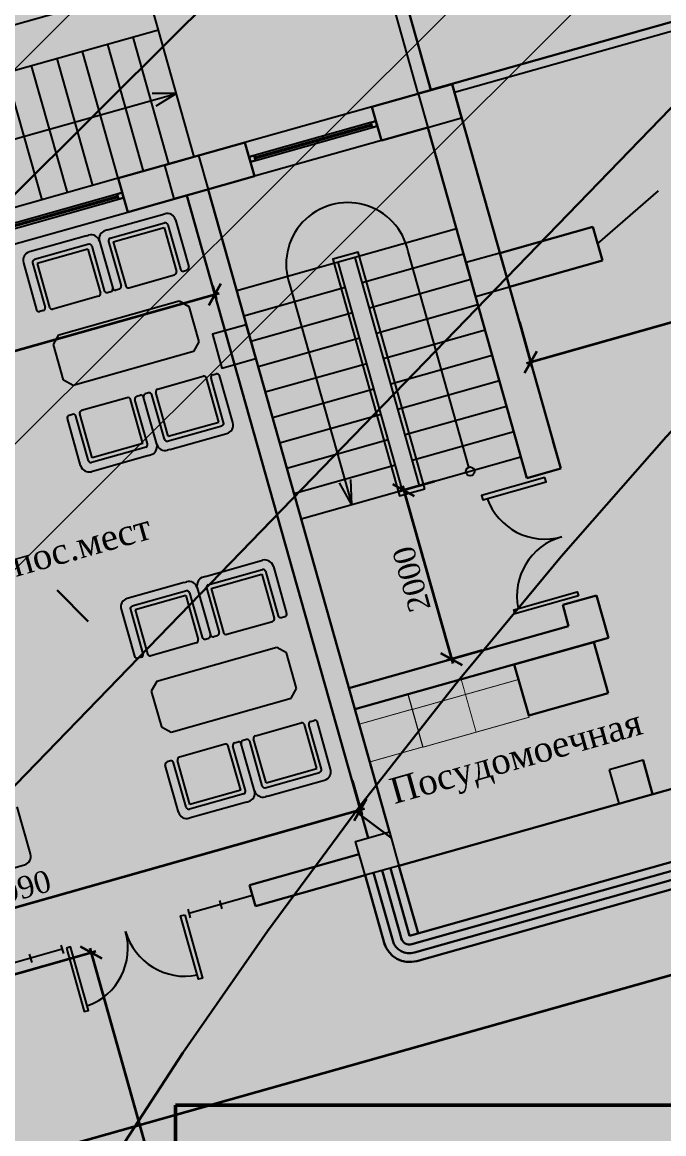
# Model space of a CAD drawing. Header units: millimetres. Extents: x 474337 to 1180020, y 4124662 to 4776603.
# Drawn here: x 758496 to 765799, y 4430349 to 4443003 of the extents above; entities that cross this region are included whole.
import ezdxf

# ---------------------------------------------------------------- set-up
doc = ezdxf.new("R2010")
doc.units = ezdxf.units.MM
doc.header["$PDMODE"] = 32
doc.header["$PDSIZE"] = 0.33
for name, color, linetype in [('(031) Горизонтали', 42, 'Continuous'), ('(040) Ограда', 7, 'Continuous'), ('100_FURNITURE', 25, 'Continuous'), ('A_Windows', 160, 'Continuous'), ('ШРИФТ', 7, 'Continuous')]:
    doc.layers.add(name, color=color, linetype=linetype)
doc.layers.add('(032) Горизонтали утолщенные', color=32, linetype='Continuous', lineweight=30)
doc.layers.add('(042) Бергштрих11', color=32, linetype='Continuous', lineweight=30)
doc.styles.add('GENERATED_STYLE_1', font='times.ttf')
doc.styles.add('J~stule', font='dutch.ttf')
doc.linetypes.add('FENCELINE1', pattern='A,0.25,-0.1,[133,ltypeshp.shx,S=0.1,R=0,X=-0.1,Y=0],-0.1,1', length=1.45)
doc.linetypes.add('ОГРАДА_V_ПРОВ', pattern='A,2.5,["v",Standard,S=1,R=0,X=0,Y=0],5,["v",Standard,S=1,R=180,X=0,Y=0],2.5', length=10)
doc.dimstyles.new('J~style', dxfattribs={"dimscale": 100, "dimtxt": 2.5, "dimasz": 2, "dimexe": 0.55, "dimexo": 0.725, "dimtad": 1, "dimdec": 0, "dimdsep": 46, "dimtxsty": 'J~stule', "dimblk": 'OBLIQUE', "dimcen": 2, "dimdle": 0.5, "dimadec": 0, "dimazin": 0, "dimtfac": 1, "dimtdec": 0, "dimtmove": 0, "dimatfit": 3, "dimfxl": 1, "dimarcsym": 0})

# ---------------------------------------------------------------- blocks, each defined once
blk = doc.blocks.new('_Oblique')
at = {"color": 0, "linetype": 'ByBlock', "lineweight": -2}
blk.add_line((-0.5, -0.5), (0.5, 0.5), dxfattribs=at)
blk = doc.blocks.new('*D141')
at = {"color": 0, "lineweight": -2, "transparency": 16777216}
for p, q in [((3349390, -515683), (3349390, -517783)), ((3349752, -515733), (3349335, -515733)), ((3349752, -517733), (3349335, -517733))]:
    blk.add_line(p, q, dxfattribs=at)
at = {"layer": 'Defpoints', "color": 0, "lineweight": 30, "transparency": 16777216}
for p in [(3349825, -515733), (3349390, -517733), (3349825, -517733)]:
    blk.add_point(p, dxfattribs=at)
at = {"color": 0, "lineweight": -2, "transparency": 16777216, "xscale": 200, "yscale": 200, "zscale": 200}
for p, rotation in [((3349390, -515733), 90), ((3349390, -517733), 270)]:
    blk.add_blockref('_Oblique', p, dxfattribs=dict(at, rotation=rotation))
at = {"color": 0, "transparency": 16777216, "insert": (3349200, -516733), "char_height": 250, "attachment_point": 5, "rotation": 90, "style": 'J~stule'}
blk.add_mtext('2000', dxfattribs=at)
blk = doc.blocks.new('000066666')
at = {"color": 150, "lineweight": 25, "ltscale": 100, "const_width": 10}
for points in [[(2905140, 337827), (2905140, 338450), (2905767, 338450), (2905767, 337827), (2905140, 337827), (2905246, 337827)], [(2905145, 338004), (2905768, 338004)]]:
    blk.add_lwpolyline(points, dxfattribs=at)
blk = doc.blocks.new('*D146')
at = {"color": 0, "lineweight": -2, "transparency": 16777216}
for p, q in [((3351176, -514250), (3351176, -514779)), ((3360926, -514250), (3360926, -514779)), ((3360976, -514724), (3351126, -514724))]:
    blk.add_line(p, q, dxfattribs=at)
at = {"layer": 'Defpoints', "color": 0, "lineweight": 30, "transparency": 16777216}
for p in [(3351176, -514177), (3360926, -514177), (3351176, -514724)]:
    blk.add_point(p, dxfattribs=at)
at = {"color": 0, "lineweight": -2, "transparency": 16777216, "xscale": 200, "yscale": 200, "zscale": 200, "rotation": 180}
blk.add_blockref('_Oblique', (3351176, -514724), dxfattribs=at)
at = {"color": 0, "lineweight": -2, "transparency": 16777216, "xscale": 200, "yscale": 200, "zscale": 200}
blk.add_blockref('_Oblique', (3360926, -514724), dxfattribs=at)
at = {"color": 0, "transparency": 16777216, "insert": (3356051, -514531), "char_height": 250, "attachment_point": 5, "style": 'J~stule'}
blk.add_mtext('9750', dxfattribs=at)
blk = doc.blocks.new('*D148')
at = {"color": 0, "lineweight": -2, "transparency": 16777216}
for p, q in [((3347926, -512903), (3347926, -513058)), ((3342126, -513003), (3347976, -513003)), ((3342176, -512906), (3342176, -513058))]:
    blk.add_line(p, q, dxfattribs=at)
at = {"layer": 'Defpoints', "color": 0, "lineweight": 30, "transparency": 16777216}
for p in [(3342176, -512833), (3347926, -512831, 8), (3347926, -513003)]:
    blk.add_point(p, dxfattribs=at)
at = {"color": 0, "lineweight": -2, "transparency": 16777216, "xscale": 200, "yscale": 200, "zscale": 200, "rotation": 180}
blk.add_blockref('_Oblique', (3342176, -513003), dxfattribs=at)
at = {"color": 0, "lineweight": -2, "transparency": 16777216, "xscale": 200, "yscale": 200, "zscale": 200}
blk.add_blockref('_Oblique', (3347926, -513003), dxfattribs=at)
at = {"color": 0, "transparency": 16777216, "insert": (3345051, -512811), "char_height": 250, "attachment_point": 5, "style": 'J~stule'}
blk.add_mtext('5750', dxfattribs=at)
blk = doc.blocks.new('*D151')
at = {"color": 0, "lineweight": -2, "transparency": 16777216}
for p, q in [((3339936, -518760), (3339936, -519157)), ((3347926, -518756), (3347926, -519157)), ((3339886, -519102), (3347976, -519102))]:
    blk.add_line(p, q, dxfattribs=at)
at = {"layer": 'Defpoints', "color": 0, "lineweight": 30, "transparency": 16777216}
for p in [(3339936, -518687), (3347926, -518683), (3347926, -519102)]:
    blk.add_point(p, dxfattribs=at)
at = {"color": 0, "lineweight": -2, "transparency": 16777216, "xscale": 200, "yscale": 200, "zscale": 200, "rotation": 180}
blk.add_blockref('_Oblique', (3339936, -519102), dxfattribs=at)
at = {"color": 0, "lineweight": -2, "transparency": 16777216, "xscale": 200, "yscale": 200, "zscale": 200}
blk.add_blockref('_Oblique', (3347926, -519102), dxfattribs=at)
at = {"color": 0, "transparency": 16777216, "insert": (3343931, -518912), "char_height": 250, "attachment_point": 5, "style": 'J~stule'}
blk.add_mtext('7990', dxfattribs=at)
blk = doc.blocks.new('*D152')
at = {"color": 0, "lineweight": -2, "transparency": 16777216}
for p, q in [((3342900, -519833), (3344592, -519833)), ((3344537, -534483), (3344537, -519783)), ((3342798, -534433), (3344592, -534433))]:
    blk.add_line(p, q, dxfattribs=at)
at = {"layer": 'Defpoints', "color": 0, "lineweight": 30, "transparency": 16777216}
for p in [(3342827, -519833), (3344537, -519833), (3342726, -534433)]:
    blk.add_point(p, dxfattribs=at)
at = {"color": 0, "lineweight": -2, "transparency": 16777216, "xscale": 200, "yscale": 200, "zscale": 200}
for p, rotation in [((3344537, -519833), 90), ((3344537, -534433), 270)]:
    blk.add_blockref('_Oblique', p, dxfattribs=dict(at, rotation=rotation))
at = {"color": 0, "transparency": 16777216, "insert": (3344346, -527133), "char_height": 250, "attachment_point": 5, "rotation": 90, "style": 'J~stule'}
blk.add_mtext('14600', dxfattribs=at)
blk = doc.blocks.new('*D153')
at = {"color": 0, "lineweight": -2, "transparency": 16777216}
for p, q in [((3342176, -521206), (3342176, -521929)), ((3360776, -521206), (3360776, -521929)), ((3360826, -521874), (3342126, -521874))]:
    blk.add_line(p, q, dxfattribs=at)
at = {"layer": 'Defpoints', "color": 0, "lineweight": 30, "transparency": 16777216}
for p in [(3342176, -521133), (3360776, -521133), (3342176, -521874)]:
    blk.add_point(p, dxfattribs=at)
at = {"color": 0, "lineweight": -2, "transparency": 16777216, "xscale": 200, "yscale": 200, "zscale": 200, "rotation": 180}
blk.add_blockref('_Oblique', (3342176, -521874), dxfattribs=at)
at = {"color": 0, "lineweight": -2, "transparency": 16777216, "xscale": 200, "yscale": 200, "zscale": 200}
blk.add_blockref('_Oblique', (3360776, -521874), dxfattribs=at)
at = {"color": 0, "transparency": 16777216, "insert": (3351476, -521683), "char_height": 250, "attachment_point": 5, "style": 'J~stule'}
blk.add_mtext('18600', dxfattribs=at)
blk = doc.blocks.new('*U89')
at = {"color": 7, "lineweight": 30}
for points in [[(0, 60), (60, 60), (60, 0), (0, 0)], [(1500, 60), (1440, 60), (1440, 0), (1500, 0)]]:
    blk.add_lwpolyline(points, close=True, dxfattribs=at)
at = {"color": 4, "lineweight": 25}
for points in [[(60, 60), (1440, 60), (1440, 0), (60, 0)], [(60, 35), (1440, 35), (1440, 25), (60, 25)]]:
    blk.add_lwpolyline(points, close=True, dxfattribs=at)
blk = doc.blocks.new('dfgfdgf')
h = blk.add_hatch(color=256)
h.dxf.hatch_style = 1
h.paths.add_polyline_path([(3347775.57, -511833.49), (3347775.57, -511433.49), (3348175.57, -511433.49), (3348175.57, -511833.49)])
h = blk.add_hatch(color=256)
h.dxf.hatch_style = 1
h.paths.add_polyline_path([(3351175.57, -511833.49), (3351175.57, -511433.49), (3350775.57, -511433.49), (3350775.57, -511833.49)])
h = blk.add_hatch(color=256)
h.dxf.hatch_style = 1
h.paths.add_polyline_path([(3347775.57, -513433.49), (3347775.57, -513833.49), (3348175.57, -513833.49), (3348175.57, -513433.49)])
h = blk.add_hatch(color=256)
h.dxf.hatch_style = 1
h.paths.add_polyline_path([(3350775.57, -513433.49), (3350775.57, -513833.49), (3351175.57, -513833.49), (3351175.57, -513433.49)])
h = blk.add_hatch(color=256)
h.dxf.hatch_style = 1
h.paths.add_polyline_path([(3347775.57, -519833.49), (3347775.57, -519433.49), (3348175.57, -519433.49), (3348175.57, -519833.49)])
h = blk.add_hatch(color=256)
h.dxf.hatch_style = 1
h.paths.add_polyline_path([(3351175.57, -519833.49), (3351175.57, -519433.49), (3350775.57, -519433.49), (3350775.57, -519833.49)])
for p, q in [((3350925.6, -511433.49, 105.13), (3350925.6, -508783.49, 105.13)), ((3348125.6, -509933.49, 105.13), (3348125.6, -508933.49, 80.78)), ((3350775.6, -511433.49, 105.13), (3350775.6, -508933.49, 105.13)), ((3348125.6, -509433.49, 92.96), (3345425.6, -509433.49, 92.96)), ((3348125.6, -509933.49, 105.13), (3345425.6, -509933.49, 105.13)), ((3346325.6, -511433.49, 105.13), (3346325.6, -509933.49, 105.13)), ((3346625.6, -511433.49, 105.13), (3346625.6, -509933.49, 105.13)), ((3346925.6, -511433.49, 105.13), (3346925.6, -509933.49, 105.13)), ((3347225.6, -511433.49, 105.13), (3347225.6, -509933.49, 105.13)), ((3347525.6, -511433.49, 105.13), (3347525.6, -509933.49, 105.13)), ((3347825.6, -511433.49, 105.13), (3347825.6, -509933.49, 105.13)), ((3348125.6, -511433.49, 105.13), (3348125.6, -509933.49, 105.13)), ((3348125.6, -510683.49, 105.13), (3347861.02, -510608.37, 105.13)), ((3345475.6, -510683.49, 105.13), (3348125.6, -510683.49, 105.13)), ((3348125.6, -510683.49, 105.13), (3347861.02, -510758.61, 105.13)), ((3347225.57, -511433.49), (3345725.57, -511433.49)), ((3350225.57, -511433.49), (3348725.57, -511433.49)), ((3365775.57, -511433.49), (3351175.57, -511433.49)), ((3345725.57, -511833.49), (3347225.57, -511833.49)), ((3350225.57, -511833.49), (3348725.57, -511833.49)), ((3346700.57, -511965.48), (3346025.57, -511965.48)), ((3346700.57, -511965.48), (3346725.57, -511965.48)), ((3346950.57, -511965.48), (3346925.57, -511965.48)), ((3346950.57, -511965.48), (3347625.57, -511965.48)), ((3345925.57, -512065.48), (3345925.57, -512621.65)), ((3346025.57, -512095.48), (3346025.57, -512621.65)), ((3346700.57, -512065.48), (3346055.57, -512065.48)), ((3346675.57, -512115.48), (3346075.57, -512115.48)), ((3346075.57, -512115.48), (3346075.57, -512635.48)), ((3346675.57, -512115.48), (3346675.57, -512635.48)), ((3346700.57, -512065.48), (3346695.57, -512065.48)), ((3346725.57, -512095.48), (3346725.57, -512621.65)), ((3346825.57, -512065.48), (3346825.57, -512621.65)), ((3346825.57, -512065.48), (3346825.57, -512621.65)), ((3346925.57, -512095.48), (3346925.57, -512621.65)), ((3346950.57, -512065.48), (3347595.57, -512065.48)), ((3346950.57, -512065.48), (3346955.57, -512065.48)), ((3346975.57, -512115.48), (3347575.57, -512115.48)), ((3346975.57, -512115.48), (3346975.57, -512635.48)), ((3347575.57, -512115.48), (3347575.57, -512635.48)), ((3347625.57, -512095.48), (3347625.57, -512621.65)), ((3347725.57, -512065.48), (3347725.57, -512621.65)), ((3345995.57, -512651.65), (3345955.57, -512651.65)), ((3346645.57, -512665.48), (3346105.57, -512665.48)), ((3346755.57, -512651.65), (3346795.57, -512651.65)), ((3346895.57, -512651.65), (3346855.57, -512651.65)), ((3347005.57, -512665.48), (3347545.57, -512665.48)), ((3347655.57, -512651.65), (3347695.57, -512651.65)), ((3350775.57, -513033.49), (3348175.57, -513033.49)), ((3348775.57, -513133.49), (3348775.57, -515733.49)), ((3349375.57, -515733.49), (3349375.57, -513033.49)), ((3349575.57, -515733.49), (3349575.57, -513033.49)), ((3350175.57, -515683.49), (3350175.57, -513133.49)), ((3349375.57, -513333.49), (3348175.57, -513333.49)), ((3350775.57, -513333.49), (3349575.57, -513333.49)), ((3349375.57, -513633.49), (3348175.57, -513633.49)), ((3350775.57, -513633.49), (3349575.57, -513633.49)), ((3345925.57, -514465.48), (3345925.57, -513909.31)), ((3345995.57, -513879.31), (3345955.57, -513879.31)), ((3346025.57, -514435.48), (3346025.57, -513909.31)), ((3346075.57, -514415.48), (3346075.57, -513895.48)), ((3346645.57, -513865.48), (3346105.57, -513865.48)), ((3346675.57, -514415.48), (3346675.57, -513895.48)), ((3346725.57, -514435.48), (3346725.57, -513909.31)), ((3346755.57, -513879.31), (3346795.57, -513879.31)), ((3346825.57, -514465.48), (3346825.57, -513909.31)), ((3346825.57, -514465.48), (3346825.57, -513909.31)), ((3346895.57, -513879.31), (3346855.57, -513879.31)), ((3346925.57, -514435.48), (3346925.57, -513909.31)), ((3346975.57, -514415.48), (3346975.57, -513895.48)), ((3347005.57, -513865.48), (3347545.57, -513865.48)), ((3347575.57, -514415.48), (3347575.57, -513895.48)), ((3347625.57, -514435.48), (3347625.57, -513909.31)), ((3347655.57, -513879.31), (3347695.57, -513879.31)), ((3347725.57, -514465.48), (3347725.57, -513909.31)), ((3349375.57, -513933.49), (3348175.57, -513933.49)), ((3350775.57, -513933.49), (3349575.57, -513933.49)), ((3349375.57, -514233.49), (3348175.57, -514233.49)), ((3350775.57, -514233.49), (3349575.57, -514233.49)), ((3346675.57, -514415.48), (3346075.57, -514415.48)), ((3346975.57, -514415.48), (3347575.57, -514415.48)), ((3346700.57, -514465.48), (3346055.57, -514465.48)), ((3346700.57, -514465.48), (3346695.57, -514465.48)), ((3346950.57, -514465.48), (3347595.57, -514465.48)), ((3346950.57, -514465.48), (3346955.57, -514465.48)), ((3349375.57, -514533.49), (3348175.57, -514533.49)), ((3350775.57, -514533.49), (3349575.57, -514533.49)), ((3346700.57, -514565.48), (3346025.57, -514565.48)), ((3346700.57, -514565.48), (3346025.57, -514565.48)), ((3346700.57, -514565.48), (3346725.57, -514565.48)), ((3346700.57, -514565.48), (3346725.57, -514565.48)), ((3346950.57, -514565.48), (3346925.57, -514565.48)), ((3346950.57, -514565.48), (3346925.57, -514565.48)), ((3346950.57, -514565.48), (3347625.57, -514565.48)), ((3346950.57, -514565.48), (3347625.57, -514565.48)), ((3349375.57, -514833.49), (3348175.57, -514833.49)), ((3350775.57, -514833.49), (3349575.57, -514833.49)), ((3349375.57, -515133.49), (3348175.57, -515133.49)), ((3350775.57, -515133.49), (3349575.57, -515133.49)), ((3349375.57, -515433.49), (3348175.57, -515433.49)), ((3350775.57, -515433.49), (3349575.57, -515433.49)), ((3348775.57, -515733.49), (3348709.59, -515454.32)), ((3348775.57, -515733.49), (3348841.55, -515454.32)), ((3350775.57, -515733.49), (3348175.57, -515733.49)), ((3346700.57, -516065.48), (3346025.57, -516065.48)), ((3346700.57, -516065.48), (3346025.57, -516065.48)), ((3346700.57, -516065.48), (3346725.57, -516065.48)), ((3346700.57, -516065.48), (3346725.57, -516065.48)), ((3346950.57, -516065.48), (3346925.57, -516065.48)), ((3346950.57, -516065.48), (3346925.57, -516065.48)), ((3346950.57, -516065.48), (3347625.57, -516065.48)), ((3346950.57, -516065.48), (3347625.57, -516065.48)), ((3345925.57, -516165.48), (3345925.57, -516721.65)), ((3346700.57, -516165.48), (3346055.57, -516165.48)), ((3346700.57, -516165.48), (3346695.57, -516165.48)), ((3346825.57, -516165.48), (3346825.57, -516721.65)), ((3346825.57, -516165.48), (3346825.57, -516721.65)), ((3346950.57, -516165.48), (3347595.57, -516165.48)), ((3346950.57, -516165.48), (3346955.57, -516165.48)), ((3347725.57, -516165.48), (3347725.57, -516721.65)), ((3346025.57, -516195.48), (3346025.57, -516721.65)), ((3346675.57, -516215.48), (3346075.57, -516215.48)), ((3346075.57, -516215.48), (3346075.57, -516735.48)), ((3346675.57, -516215.48), (3346675.57, -516735.48)), ((3346725.57, -516195.48), (3346725.57, -516721.65)), ((3346925.57, -516195.48), (3346925.57, -516721.65)), ((3346975.57, -516215.48), (3347575.57, -516215.48)), ((3346975.57, -516215.48), (3346975.57, -516735.48)), ((3347575.57, -516215.48), (3347575.57, -516735.48)), ((3347625.57, -516195.48), (3347625.57, -516721.65)), ((3345995.57, -516751.65), (3345955.57, -516751.65)), ((3346645.57, -516765.48), (3346105.57, -516765.48)), ((3346755.57, -516751.65), (3346795.57, -516751.65)), ((3346895.57, -516751.65), (3346855.57, -516751.65)), ((3347005.57, -516765.48), (3347545.57, -516765.48)), ((3347655.57, -516751.65), (3347695.57, -516751.65)), ((3346645.57, -517965.48), (3346105.57, -517965.48)), ((3347005.57, -517965.48), (3347545.57, -517965.48)), ((3344175.57, -518565.48), (3344175.57, -518009.31)), ((3345925.57, -518565.48), (3345925.57, -518009.31)), ((3345995.57, -517979.31), (3345955.57, -517979.31)), ((3346025.57, -518535.48), (3346025.57, -518009.31)), ((3346075.57, -518515.48), (3346075.57, -517995.48)), ((3346675.57, -518515.48), (3346675.57, -517995.48)), ((3346725.57, -518535.48), (3346725.57, -518009.31)), ((3346755.57, -517979.31), (3346795.57, -517979.31)), ((3346825.57, -518565.48), (3346825.57, -518009.31)), ((3346825.57, -518565.48), (3346825.57, -518009.31)), ((3346895.57, -517979.31), (3346855.57, -517979.31)), ((3346925.57, -518535.48), (3346925.57, -518009.31)), ((3346975.57, -518515.48), (3346975.57, -517995.48)), ((3347575.57, -518515.48), (3347575.57, -517995.48)), ((3347625.57, -518535.48), (3347625.57, -518009.31)), ((3347655.57, -517979.31), (3347695.57, -517979.31)), ((3347725.57, -518565.48), (3347725.57, -518009.31)), ((3346700.57, -518565.48), (3346055.57, -518565.48)), ((3346675.57, -518515.48), (3346075.57, -518515.48)), ((3346700.57, -518565.48), (3346695.57, -518565.48)), ((3346950.57, -518565.48), (3347595.57, -518565.48)), ((3346950.57, -518565.48), (3346955.57, -518565.48)), ((3346975.57, -518515.48), (3347575.57, -518515.48)), ((3343400.57, -518665.48), (3344075.57, -518665.48)), ((3346700.57, -518665.48), (3346025.57, -518665.48)), ((3346700.57, -518665.48), (3346725.57, -518665.48)), ((3346950.57, -518665.48), (3346925.57, -518665.48)), ((3346950.57, -518665.48), (3347625.57, -518665.48)), ((3344227.35, -519708.49), (3343477.35, -519708.49)), ((3343852.35, -519658.49), (3343852.35, -519758.49)), ((3344227.35, -519658.49), (3344227.35, -519758.49)), ((3345727.35, -519658.49), (3345727.35, -519758.49)), ((3346477.35, -519708.49), (3345727.35, -519708.49)), ((3346102.35, -519658.49), (3346102.35, -519758.49))]:
    blk.add_line(p, q)
at = {"lineweight": 30}
for p, q in [((3347225.57, -511433.49), (3347225.57, -511833.49)), ((3348725.57, -511433.49), (3348725.57, -511833.49)), ((3350225.57, -511433.49), (3350225.57, -511833.49)), ((3347925.57, -511833.49), (3347925.57, -519433.49)), ((3348175.57, -511833.49), (3348175.57, -519433.49)), ((3352275.57, -513433.49), (3351175.57, -513433.49)), ((3352275.57, -513833.49), (3352275.57, -513433.49)), ((3351175.57, -513833.49), (3352275.57, -513833.49)), ((3351175.57, -515983.49), (3350775.57, -515983.49)), ((3351175.57, -517483.49), (3350775.57, -517483.49)), ((3350775.57, -517483.49), (3350775.57, -517733.49)), ((3350775.57, -517733.49), (3348175.57, -517733.49)), ((3351175.57, -517983.49, -134.86), (3348175.57, -517983.49, 30.28)), ((3348175.57, -519433.49), (3348175.57, -517983.49)), ((3346477.35, -519583.49), (3347777.35, -519583.49)), ((3346477.35, -519583.49), (3346477.35, -519833.49)), ((3346477.35, -519833.49), (3347777.35, -519833.49)), ((3348075.57, -519833.49), (3348075.57, -520633.49)), ((3348175.57, -519833.49), (3360775.57, -519833.49)), ((3348075.57, -520633.49), (3360775.57, -520633.49)), ((3348075.57, -520733.49), (3360775.57, -520733.49)), ((3348075.57, -520833.49), (3360775.57, -520833.49)), ((3348075.57, -520933.49), (3360775.57, -520933.49))]:
    blk.add_line(p, q, dxfattribs=at)
at = {"linetype": 'FENCELINE1', "ltscale": 200}
blk.add_line((3365775.57, -511533.49), (3351175.57, -511533.49), dxfattribs=at)
at = {"color": 0, "lineweight": 30, "ltscale": 100}
for p, q in [((3351175.57, -515655.78), (3351175.57, -515983.49)), ((3347775.57, -520659.55), (3347775.57, -519833.49)), ((3347875.57, -520633.49), (3347875.57, -519833.49)), ((3347975.57, -520659.55), (3347975.57, -519833.49)), ((3348175.57, -520633.49), (3348175.57, -519833.49))]:
    blk.add_line(p, q, dxfattribs=at)
at = {"lineweight": 30}
for points in [[(3347225.57, -511433.49), (3348725.57, -511433.49)], [(3350225.57, -511433.49), (3351175.57, -511433.49), (3351175.57, -515983.49)], [(3347225.57, -511833.49), (3348725.57, -511833.49)], [(3350225.57, -511833.49), (3350775.57, -511833.49), (3350775.57, -515983.49)], [(3351175.57, -517483.49), (3351175.57, -517983.49)], [(3351175.57, -519433.49), (3351175.57, -519833.49)]]:
    blk.add_lwpolyline(points, dxfattribs=at)
for points in [[(3348175.57, -511433.49), (3348175.57, -511833.49), (3347775.57, -511833.49), (3347775.57, -511433.49)], [(3350775.57, -511433.49), (3350775.57, -511833.49), (3351175.57, -511833.49), (3351175.57, -511433.49)], [(3348175.57, -513833.49), (3348175.57, -513433.49), (3347775.57, -513433.49), (3347775.57, -513833.49)], [(3351175.57, -513833.49), (3351175.57, -513433.49), (3350775.57, -513433.49), (3350775.57, -513833.49)], [(3350975.57, -516033.49), (3350225.57, -516033.49), (3350225.57, -516083.49), (3350975.57, -516083.49)], [(3350975.57, -517433.49), (3350225.57, -517433.49), (3350225.57, -517383.49), (3350975.57, -517383.49)], [(3348175.57, -519433.49), (3348175.57, -519833.49), (3347775.57, -519833.49), (3347775.57, -519433.49)], [(3350775.57, -519433.49), (3350775.57, -519833.49), (3351175.57, -519833.49), (3351175.57, -519433.49)], [(3344277.35, -519708.49), (3344277.35, -520458.49), (3344327.35, -520458.49), (3344327.35, -519708.49)], [(3345677.35, -519708.49), (3345677.35, -520458.49), (3345627.35, -520458.49), (3345627.35, -519708.49)]]:
    blk.add_lwpolyline(points, close=True)
at = {"linetype": 'FENCELINE1', "ltscale": 200}
blk.add_lwpolyline([(3349625.57, -515783.49), (3349625.57, -512983.49), (3349325.57, -512983.49), (3349325.57, -515783.49)], close=True, dxfattribs=at)
at = {"elevation": -146.69}
blk.add_lwpolyline([(3352275.57, -513633.49), (3353108.54, -513240.56)], dxfattribs=at)
at = {"color": 0, "lineweight": 30, "ltscale": 100, "elevation": 30.28}
blk.add_lwpolyline([(3351002.35, -518590.76), (3350060.98, -518590.76), (3350060.98, -517986.57), (3351002.35, -517986.57)], close=True, dxfattribs=at)
blk.add_circle((3350175.57, -515733.49), 50)
for centre, radius, start, end in [((3346025.57, -512065.48), 100, 90, 180), ((3346725.57, -512065.48), 100, 0, 90), ((3346925.57, -512065.48), 100, 90, 180), ((3347625.57, -512065.48), 100, 0, 90), ((3346055.57, -512095.48), 30, 90, 180), ((3346695.57, -512095.48), 30, 0, 90), ((3346955.57, -512095.48), 30, 90, 180), ((3347595.57, -512095.48), 30, 0, 90), ((3349475.57, -513085.16), 701.67, 356.050132, 183.949868), ((3345955.57, -512621.65), 30, 180, 270), ((3345995.57, -512621.65), 30, 270, 0), ((3346105.57, -512635.48), 30, 180, 270), ((3346645.57, -512635.48), 30, 270, 0), ((3346755.57, -512621.65), 30, 180, 270), ((3346795.57, -512621.65), 30, 270, 0), ((3346855.57, -512621.65), 30, 180, 270), ((3346895.57, -512621.65), 30, 270, 0), ((3347005.57, -512635.48), 30, 180, 270), ((3347545.57, -512635.48), 30, 270, 0), ((3347655.57, -512621.65), 30, 180, 270), ((3347695.57, -512621.65), 30, 270, 0), ((3345955.57, -513909.31), 30, 90, 180), ((3345995.57, -513909.31), 30, 0, 90), ((3346105.57, -513895.48), 30, 90, 180), ((3346645.57, -513895.48), 30, 0, 90), ((3346755.57, -513909.31), 30, 90, 180), ((3346795.57, -513909.31), 30, 0, 90), ((3346855.57, -513909.31), 30, 90, 180), ((3346895.57, -513909.31), 30, 0, 90), ((3347005.57, -513895.48), 30, 90, 180), ((3347545.57, -513895.48), 30, 0, 90), ((3347655.57, -513909.31), 30, 90, 180), ((3347695.57, -513909.31), 30, 0, 90), ((3346025.57, -514465.48), 100, 180, 270), ((3346055.57, -514435.48), 30, 180, 270), ((3346695.57, -514435.48), 30, 270, 0), ((3346725.57, -514465.48), 100, 270, 0), ((3346925.57, -514465.48), 100, 180, 270), ((3346955.57, -514435.48), 30, 180, 270), ((3347595.57, -514435.48), 30, 270, 0), ((3347625.57, -514465.48), 100, 270, 0), ((3346025.57, -516165.48), 100, 90, 180), ((3346725.57, -516165.48), 100, 0, 90), ((3346925.57, -516165.48), 100, 90, 180), ((3347625.57, -516165.48), 100, 0, 90), ((3346055.57, -516195.48), 30, 90, 180), ((3346695.57, -516195.48), 30, 0, 90), ((3346955.57, -516195.48), 30, 90, 180), ((3347595.57, -516195.48), 30, 0, 90), ((3350975.57, -516033.49), 700, 184.096044, 270), ((3345955.57, -516721.65), 30, 180, 270), ((3345995.57, -516721.65), 30, 270, 0), ((3346105.57, -516735.48), 30, 180, 270), ((3346645.57, -516735.48), 30, 270, 0), ((3346755.57, -516721.65), 30, 180, 270), ((3346795.57, -516721.65), 30, 270, 0), ((3346855.57, -516721.65), 30, 180, 270), ((3346895.57, -516721.65), 30, 270, 0), ((3347005.57, -516735.48), 30, 180, 270), ((3347545.57, -516735.48), 30, 270, 0), ((3347655.57, -516721.65), 30, 180, 270), ((3347695.57, -516721.65), 30, 270, 0), ((3350975.57, -517433.49), 700, 90, 175.903956), ((3346105.57, -517995.48), 30, 90, 180), ((3346645.57, -517995.48), 30, 0, 90), ((3347005.57, -517995.48), 30, 90, 180), ((3347545.57, -517995.48), 30, 0, 90), ((3345955.57, -518009.31), 30, 90, 180), ((3345995.57, -518009.31), 30, 0, 90), ((3346755.57, -518009.31), 30, 90, 180), ((3346795.57, -518009.31), 30, 0, 90), ((3346855.57, -518009.31), 30, 90, 180), ((3346895.57, -518009.31), 30, 0, 90), ((3347655.57, -518009.31), 30, 90, 180), ((3347695.57, -518009.31), 30, 0, 90), ((3344075.57, -518565.48), 100, 270, 0), ((3346025.57, -518565.48), 100, 180, 270), ((3346055.57, -518535.48), 30, 180, 270), ((3346695.57, -518535.48), 30, 270, 0), ((3346725.57, -518565.48), 100, 270, 0), ((3346925.57, -518565.48), 100, 180, 270), ((3346955.57, -518535.48), 30, 180, 270), ((3347595.57, -518535.48), 30, 270, 0), ((3347625.57, -518565.48), 100, 270, 0), ((3344277.35, -519708.49), 700, 274.096044, 0), ((3345677.35, -519708.49), 700, 180, 265.903956)]:
    blk.add_arc(centre, radius, start, end)
at = {"color": 0, "lineweight": 30, "ltscale": 100}
for radius in [300, 200, 100]:
    blk.add_arc((3348075.57, -520633.49), radius, 180, 270, dxfattribs=at)
at = {"layer": '100_FURNITURE', "color": 0}
for p, q in [((3346002.34, -513054.77), (3346091.63, -512965.48)), ((3346091.63, -512965.48), (3347513.05, -512965.48)), ((3347513.05, -512965.48), (3347602.34, -513054.77)), ((3346002.34, -513476.19), (3346002.34, -513054.77)), ((3347602.34, -513054.77), (3347602.34, -513476.19)), ((3346091.63, -513565.48), (3346002.34, -513476.19)), ((3347602.34, -513476.19), (3347513.05, -513565.48)), ((3347513.05, -513565.48), (3346091.63, -513565.48)), ((3346091.63, -517065.48), (3346002.34, -517154.77)), ((3347513.05, -517065.48), (3346091.63, -517065.48)), ((3347602.34, -517154.77), (3347513.05, -517065.48)), ((3346002.34, -517154.77), (3346002.34, -517576.19)), ((3347602.34, -517576.19), (3347602.34, -517154.77)), ((3346002.34, -517576.19), (3346091.63, -517665.48)), ((3347513.05, -517665.48), (3347602.34, -517576.19)), ((3346091.63, -517665.48), (3347513.05, -517665.48))]:
    blk.add_line(p, q, dxfattribs=at)
at = {"lineweight": 25, "rotation": 180}
for p in [(6253942.69, -180156.31, 30.28), (6254574.24, -180159.39, 30.28)]:
    blk.add_blockref('000066666', p, dxfattribs=at)
at = {"lineweight": 25, "xscale": -1, "rotation": 180}
blk.add_blockref('000066666', (444293.87, -180159.39, 30.28), dxfattribs=at)
at = {"layer": 'A_Windows', "color": 5, "lineweight": 30, "xscale": -1, "rotation": 359.9999846070635}
for p in [(3347225.57, -511663.49), (3350225.57, -511663.49)]:
    blk.add_blockref('*U89', p, dxfattribs=at)
at = {"layer": 'ШРИФТ', "style": 'GENERATED_STYLE_1'}
for s, p in [('Зал 20 пос.мест', (3343569.72, -515485.3)), ('Посудомоечная', (3348315.1, -519145.16))]:
    blk.add_text(s, height=292.5, dxfattribs=at).set_placement(p)
for base, p1, p2, picture, middle in [((3347925.54, -513003.49), (3342175.57, -512833.49), (3347925.54, -512830.74, 8.45), '*D148', (3345050.56, -512810.79)), ((3351175.57, -514724.19), (3360925.57, -514177.05), (3351175.57, -514177.05), '*D146', (3356050.57, -514531.49)), ((3347925.57, -519102.19), (3339935.57, -518687.35), (3347925.57, -518683.13), '*D151', (3343930.57, -518912.17)), ((3342175.57, -521873.58), (3360775.57, -521133.49), (3342175.57, -521133.49), '*D153', (3351475.57, -521682.53))]:
    dim = blk.add_linear_dim(base=base, p1=p1, p2=p2, dimstyle='J~style', override={"dimdec": 1, "dimtdec": 1})
    dim.commit()
    dim.dimension.update_dxf_attribs({"geometry": picture, "text_midpoint": middle})
for base, p1, p2, picture, middle in [((3349390.05, -517733.49), (3349824.7, -515733.49), (3349824.7, -517733.49), '*D141', (3349200.04, -516733.49)), ((3344537.26, -519833.49), (3342725.57, -534433.49), (3342827.35, -519833.49), '*D152', (3344346.38, -527133.49))]:
    dim = blk.add_linear_dim(base=base, p1=p1, p2=p2, angle=90, dimstyle='J~style', override={"dimdec": 1, "dimtdec": 1})
    dim.commit()
    dim.dimension.update_dxf_attribs({"geometry": picture, "text_midpoint": middle})

msp = doc.modelspace()

# ---------------------------------------------------------------- hatches: boundary and pattern name
at = {"lineweight": 30, "true_color": 0xababab}
h = msp.add_hatch(color=253, dxfattribs=at)
h.dxf.hatch_style = 1
edge = h.paths.add_edge_path()
edge.add_arc((846630, 4561555), 73175, 338.95055, 346.7582, ccw=False)
edge.add_line((914922, 4535273), (911663, 4528011))
edge.add_arc((846808, 4561435), 72961, 318.90504, 332.73521, ccw=False)
edge.add_arc((899642, 4515568), 3000, 224.5229, 315.8135, ccw=False)
edge.add_line((897503, 4513464), (864463, 4551254))
edge.add_line((864463, 4551254), (860836, 4549325))
edge.add_line((860836, 4549325), (895608, 4509554))
edge.add_arc((893205, 4507758), 3000, -36.0724, 36.7572, ccw=False)
edge.add_line((895629, 4505992), (866171, 4470218))
edge.add_arc((864010, 4472299), 3000, 225.8075, 316.0821, ccw=False)
edge.add_line((861919, 4470148), (818734, 4519541))
edge.add_line((818734, 4519541), (818452, 4519193))
edge.add_line((818452, 4519193), (816394, 4516141))
edge.add_line((816394, 4516141), (860071, 4466185))
edge.add_arc((857596, 4464489), 3000, -32.4344, 34.4299, ccw=False)
edge.add_line((860128, 4462880), (845305, 4444879))
edge.add_arc((842989, 4446786), 3000, 225, 320.5299, ccw=False)
edge.add_line((840868, 4444664), (817571, 4467961))
edge.add_arc((816157, 4466547), 2000, 45, 105.7638)
edge.add_line((815614, 4468472), (810446, 4467013))
edge.add_line((810446, 4467013), (808272, 4474712))
edge.add_line((808272, 4474712), (794799, 4470909))
edge.add_line((794799, 4470909), (796972, 4463210))
edge.add_line((796972, 4463210), (797663, 4464444))
edge.add_line((797663, 4464444), (796033, 4470218))
edge.add_line((796033, 4470218), (807582, 4473478))
edge.add_line((807582, 4473478), (809212, 4467704))
edge.add_line((809212, 4467704), (797663, 4464444))
edge.add_line((797663, 4464444), (796972, 4463210))
edge.add_line((796972, 4463210), (752899, 4450768))
edge.add_line((752899, 4450768), (744213, 4442082))
edge.add_line((744213, 4442082), (810151, 4460695))
edge.add_line((810151, 4460695), (811102, 4457327))
edge.add_line((811102, 4457327), (813027, 4457870))
edge.add_line((813027, 4457870), (812076, 4461239))
edge.add_line((812076, 4461239), (813858, 4461742))
edge.add_arc((814402, 4459817), 2000, 45, 105.7638, ccw=False)
edge.add_line((815816, 4461231), (837447, 4439600))
edge.add_arc((835326, 4437479), 3000, -39.4701, 45, ccw=False)
edge.add_line((837641, 4435572), (825729, 4421106))
edge.add_line((825729, 4421106), (817128, 4418678))
edge.add_line((817128, 4418678), (813751, 4430643))
edge.add_line((813751, 4430643), (813489, 4430465))
edge.add_line((813489, 4430465), (810217, 4429542))
edge.add_line((810217, 4429542), (809782, 4431081))
edge.add_line((809782, 4431081), (794846, 4426865))
edge.add_line((794846, 4426865), (795368, 4425016))
edge.add_arc((793960, 4410569), 14516, 77.9187, 84.4334, ccw=False)
edge.add_line((796998, 4424763), (796697, 4425829))
edge.add_line((796697, 4425829), (809901, 4429556))
edge.add_line((809901, 4429556), (813077, 4418307))
edge.add_arc((813584, 4435582), 17282, 232.8228, 268.3162, ccw=False)
edge.add_arc((793960, 4410569), 14516, 50.7638, 84.4334)
edge.add_line((795368, 4425016), (795349, 4425010))
edge.add_line((795349, 4425010), (795386, 4424877))
edge.add_line((795386, 4424877), (792249, 4423992))
edge.add_line((792249, 4423992), (792241, 4424020))
edge.add_line((792241, 4424020), (788391, 4422934))
edge.add_line((788391, 4422934), (788399, 4422905))
edge.add_line((788399, 4422905), (785262, 4422019))
edge.add_line((785262, 4422019), (785224, 4422153))
edge.add_line((785224, 4422153), (785205, 4422147))
edge.add_arc((793960, 4410569), 14516, 127.0942, 160.7638)
edge.add_arc((764153, 4421628), 17282, 303.2114, 338.7046, ccw=False)
edge.add_line((773619, 4407169), (770443, 4418418))
edge.add_line((770443, 4418418), (783647, 4422145))
edge.add_line((783647, 4422145), (783948, 4421079))
edge.add_arc((793960, 4410569), 14516, 127.0942, 133.6088, ccw=False)
edge.add_line((785205, 4422147), (784683, 4423996))
edge.add_line((784683, 4423996), (760700, 4417226))
edge.add_line((760700, 4417226), (759885, 4420113))
edge.add_line((759885, 4420113), (757961, 4419570))
edge.add_line((757961, 4419570), (756222, 4425729))
edge.add_line((756222, 4425729), (758147, 4426273))
edge.add_line((758147, 4426273), (756625, 4431662))
edge.add_line((756625, 4431662), (754701, 4431119))
edge.add_line((754701, 4431119), (752962, 4437278))
edge.add_line((752962, 4437278), (754887, 4437821))
edge.add_line((754887, 4437821), (754343, 4439746))
edge.add_line((754343, 4439746), (757760, 4440711))
edge.add_line((757760, 4440711), (757040, 4443261))
edge.add_line((757040, 4443261), (762429, 4444782))
edge.add_line((762429, 4444782), (763149, 4442232))
edge.add_line((763149, 4442232), (812472, 4456155))
edge.add_line((812472, 4456155), (813246, 4453412))
edge.add_line((813246, 4453412), (815796, 4454132))
edge.add_line((815796, 4454132), (816557, 4451438))
edge.add_line((816557, 4451438), (816846, 4451519))
edge.add_line((816846, 4451519), (817484, 4449257))
edge.add_line((817484, 4449257), (816570, 4448999))
edge.add_line((816570, 4448999), (818309, 4442840))
edge.add_line((818309, 4442840), (816384, 4442297))
edge.add_line((816384, 4442297), (818829, 4433635))
edge.add_line((818829, 4433635), (813054, 4432005))
edge.add_line((813054, 4432005), (813489, 4430465))
edge.add_line((813489, 4430465), (813751, 4430643))
edge.add_line((813751, 4430643), (822605, 4433142))
edge.add_line((822605, 4433142), (815433, 4458550))
edge.add_line((815433, 4458550), (811102, 4457327))
edge.add_line((811102, 4457327), (764185, 4444083))
edge.add_line((764185, 4444083), (763600, 4446152))
edge.add_line((763600, 4446152), (749983, 4442308))
edge.add_line((749983, 4442308), (757740, 4414832))
edge.add_line((757740, 4414832), (766594, 4417331))
edge.add_line((766594, 4417331), (769971, 4405366))
edge.add_line((769971, 4405366), (755467, 4401266))
edge.add_arc((757861, 4391958), 9611, 104.4217, 160.5835)
edge.add_line((748796, 4395153), (732354, 4346129))
edge.add_arc((729465, 4346937), 3000, 217.13, 344.3655, ccw=False)
edge.add_line((727073, 4345126), (704536, 4370904))
edge.add_line((704536, 4370904), (709806, 4375511))
edge.add_line((709806, 4375511), (707173, 4378522))
edge.add_line((707173, 4378522), (703409, 4375231))
edge.add_line((703409, 4375231), (700484, 4378577))
edge.add_line((700484, 4378577), (694461, 4373311))
edge.add_line((694461, 4373311), (698147, 4369095))
edge.add_line((698147, 4369095), (692877, 4364488))
edge.add_line((692877, 4364488), (695510, 4361477))
edge.add_line((695510, 4361477), (702286, 4367401))
edge.add_line((702286, 4367401), (726650, 4339533))
edge.add_arc((724261, 4337719), 3000, -25.6066, 37.2074, ccw=False)
edge.add_line((726966, 4336422), (703051, 4296775))
edge.add_arc((700608, 4298516), 3000, 284.004, 324.5226, ccw=False)
edge.add_arc((702314, 4289686), 6000, 99.4004, 114.7492)
edge.add_arc((698821, 4297970), 3000, 225.2666, 289.0719, ccw=False)
edge.add_line((696710, 4295839), (659800, 4338056))
edge.add_line((659800, 4338056), (662811, 4340688))
edge.add_line((662811, 4340688), (658354, 4345786))
edge.add_line((658354, 4345786), (652332, 4340521))
edge.add_line((652332, 4340521), (696718, 4289752))
edge.add_arc((694232, 4287990), 3047, -22.6604, 35.3267, ccw=False)
edge.add_line((697044, 4286817), (694123, 4282038))
edge.add_line((694123, 4282038), (683636, 4279308))
edge.add_line((683636, 4279308), (676831, 4275960))
edge.add_line((676831, 4275960), (665093, 4272980))
edge.add_line((665093, 4272980), (665247, 4271892))
edge.add_line((665247, 4271892), (652756, 4270586))
edge.add_line((652756, 4270586), (647043, 4269815))
edge.add_line((647043, 4269815), (646667, 4270703))
edge.add_line((646667, 4270703), (639481, 4269737))
edge.add_line((639481, 4269737), (640340, 4263755))
edge.add_line((640340, 4263755), (648547, 4264617))
edge.add_line((648547, 4264617), (669846, 4269535))
edge.add_line((669846, 4269535), (686295, 4271847))
edge.add_line((686295, 4271847), (694953, 4272300))
edge.add_line((694953, 4272300), (703359, 4278482))
edge.add_arc((704876, 4281071), 3000, 110.7792, 239.6422, ccw=False)
edge.add_arc((702314, 4289686), 6000, 284.4559, 323.9166)
edge.add_arc((709490, 4284259), 3000, 104.1085, 140.8735, ccw=False)
edge.add_line((708759, 4287168), (730309, 4291510))
edge.add_line((730309, 4291510), (737602, 4291510))
edge.add_line((737602, 4291510), (745207, 4292082))
edge.add_line((745207, 4292082), (744853, 4300533))
edge.add_line((744853, 4300533), (748184, 4300782))
edge.add_line((748184, 4300782), (748139, 4301380))
edge.add_line((748139, 4301380), (752527, 4301708))
edge.add_line((752527, 4301708), (752229, 4305697))
edge.add_line((752229, 4305697), (757215, 4306069))
edge.add_line((757215, 4306069), (756161, 4320184))
edge.add_line((756161, 4320184), (753169, 4319961))
edge.add_line((753169, 4319961), (751692, 4319595))
edge.add_line((751692, 4319595), (751785, 4318354))
edge.add_line((751785, 4318354), (754777, 4318577))
edge.add_line((754777, 4318577), (755560, 4308096))
edge.add_line((755560, 4308096), (752566, 4307873))
edge.add_line((752566, 4307873), (752616, 4307230))
edge.add_line((752616, 4307230), (750622, 4307081))
edge.add_line((750622, 4307081), (750920, 4303092))
edge.add_line((750920, 4303092), (746532, 4302764))
edge.add_line((746532, 4302764), (746577, 4302166))
edge.add_line((746577, 4302166), (743984, 4301972))
edge.add_line((743984, 4301972), (743939, 4302570))
edge.add_line((743939, 4302570), (739551, 4302242))
edge.add_line((739551, 4302242), (739253, 4306231))
edge.add_line((739253, 4306231), (737259, 4306082))
edge.add_line((737259, 4306082), (736335, 4318448))
edge.add_line((736335, 4318448), (742318, 4318895))
edge.add_line((742318, 4318895), (742281, 4319394))
edge.add_line((742281, 4319394), (742905, 4320443))
edge.add_line((742905, 4320443), (744899, 4320592))
edge.add_line((744899, 4320592), (745672, 4319647))
edge.add_line((745672, 4319647), (745709, 4319148))
edge.add_line((745709, 4319148), (751692, 4319595))
edge.add_line((751692, 4319595), (753169, 4319961))
edge.add_line((753169, 4319961), (753076, 4321203))
edge.add_line((753076, 4321203), (746725, 4320728))
edge.add_line((746725, 4320728), (745566, 4322146))
edge.add_line((745566, 4322146), (742014, 4321881))
edge.add_line((742014, 4321881), (741079, 4320306))
edge.add_line((741079, 4320306), (734727, 4319832))
edge.add_line((734727, 4319832), (736178, 4300410))
edge.add_line((736178, 4300410), (731830, 4300020))
edge.add_line((731830, 4300020), (732178, 4296180))
edge.add_line((732178, 4296180), (712868, 4292077))
edge.add_arc((712518, 4295056), 3000, 152.4555, 276.6998, ccw=False)
edge.add_line((709858, 4296443), (728947, 4328090))
edge.add_line((728947, 4328090), (737248, 4341852))
edge.add_line((737248, 4341852), (754628, 4393186))
edge.add_arc((757551, 4392511), 3000, 103.3857, 167.0003, ccw=False)
edge.add_line((756856, 4395429), (776555, 4400990))
edge.add_line((776555, 4400990), (778608, 4401569))
edge.add_line((778608, 4401569), (785073, 4403394))
edge.add_arc((793330, 4412799), 12516, 228.7168, 342.8108)
edge.add_line((805287, 4409101), (811751, 4410925))
edge.add_line((811751, 4410925), (813805, 4411505))
edge.add_line((813805, 4411505), (828712, 4415713))
edge.add_arc((829328, 4412777), 3000, 38.6211, 101.8582, ccw=False)
edge.add_line((831672, 4414650), (881499, 4357658))
edge.add_arc((879138, 4355808), 3000, -88.4843, 38.0734, ccw=False)
edge.add_line((879217, 4352809), (891486, 4356908))
edge.add_arc((889489, 4359147), 3000, 217.5619, 311.7461, ccw=False)
edge.add_line((887111, 4357318), (833941, 4418132))
edge.add_arc((836368, 4419896), 3000, 146.8801, 216.0119, ccw=False)
edge.add_line((833855, 4421535), (863339, 4457341))
edge.add_arc((865574, 4455339), 3000, 44.3167, 138.1476, ccw=False)
edge.add_line((867721, 4457435), (923483, 4393654))
edge.add_line((923483, 4393654), (925932, 4396930))
edge.add_line((925932, 4396930), (869568, 4461398))
edge.add_arc((871998, 4463158), 3000, 145.9955, 215.9097, ccw=False)
edge.add_line((869511, 4464836), (899025, 4500676))
edge.add_arc((901198, 4498608), 3000, 44.0403, 136.4148, ccw=False)
edge.add_line((903354, 4500694), (933899, 4465758))
edge.add_arc((931511, 4463941), 3000, 0.9579, 37.2764, ccw=False)
edge.add_line((934511, 4463991), (931120, 4398983))
edge.add_arc((928120, 4398983), 3000, -136.8264, 0, ccw=False)
edge.add_line((925932, 4396930), (923483, 4393654))
edge.add_arc((921083, 4391854), 3000, -38.3059, 36.865, ccw=False)
edge.add_line((923437, 4389995), (891486, 4356908))
edge.add_line((891486, 4356908), (879217, 4352809))
edge.add_line((879217, 4352809), (814888, 4352574))
edge.add_line((814888, 4352574), (813746, 4353711))
edge.add_line((813746, 4353711), (817312, 4357291))
edge.add_line((817312, 4357291), (816782, 4359168))
edge.add_line((816782, 4359168), (812542, 4354911))
edge.add_line((812542, 4354911), (810569, 4356876))
edge.add_line((810569, 4356876), (808967, 4356778))
edge.add_line((808967, 4356778), (813194, 4352568))
edge.add_line((813194, 4352568), (796664, 4352507))
edge.add_arc((796894, 4343510), 9000, 91.4667, 154.1763)
edge.add_line((788793, 4347431), (783940, 4335881))
edge.add_line((783940, 4335881), (772511, 4291780))
edge.add_arc((728781, 4294253), 43799, 325.1348, 356.7639, ccw=False)
edge.add_line((764719, 4269215), (758526, 4257901))
edge.add_line((758526, 4257901), (750513, 4251709))
edge.add_line((750513, 4251709), (749940, 4251152))
edge.add_line((749940, 4251152), (747140, 4251095))
edge.add_line((747140, 4251095), (741078, 4252609))
edge.add_line((741078, 4252609), (738521, 4253544))
edge.add_line((738521, 4253544), (734561, 4255492))
edge.add_line((734561, 4255492), (728743, 4260608))
edge.add_line((728743, 4260608), (731893, 4264483))
edge.add_line((731893, 4264483), (726481, 4268647))
edge.add_line((726481, 4268647), (726181, 4268299))
edge.add_line((726181, 4268299), (714482, 4278402))
edge.add_line((714482, 4278402), (710244, 4275551))
edge.add_line((710244, 4275551), (703359, 4278482))
edge.add_line((703359, 4278482), (694953, 4272300))
edge.add_line((694953, 4272300), (698655, 4271846))
edge.add_line((698655, 4271846), (700577, 4271258))
edge.add_line((700577, 4271258), (705283, 4268756))
edge.add_line((705283, 4268756), (725662, 4253949))
edge.add_line((725662, 4253949), (730039, 4249089))
edge.add_line((730039, 4249089), (733169, 4246730))
edge.add_line((733169, 4246730), (742012, 4244851))
edge.add_line((742012, 4244851), (746646, 4244199))
edge.add_line((746646, 4244199), (747370, 4244225))
edge.add_line((747370, 4244225), (761633, 4255247))
edge.add_line((761633, 4255247), (768126, 4267110))
edge.add_arc((728781, 4294253), 47799, 325.3989, 356.2796)
edge.add_line((776480, 4291151), (787739, 4334598))
edge.add_line((787739, 4334598), (792434, 4345769))
edge.add_arc((796894, 4343510), 5000, 91.8962, 153.1405, ccw=False)
edge.add_line((796729, 4348507), (889261, 4348846))
edge.add_line((889261, 4348846), (934962, 4396171))
edge.add_line((934962, 4396171), (940611, 4503952))
edge.add_arc((933611, 4503957), 7000, 359.9657, 395.1615)
edge.add_line((939334, 4507988), (937696, 4510161))
edge.add_line((937696, 4510161), (941689, 4513170))
edge.add_line((941689, 4513170), (934467, 4522754))
edge.add_line((934467, 4522754), (930474, 4519745))
edge.add_line((930474, 4519745), (926903, 4524484))
edge.add_line((926903, 4524484), (922525, 4523647))
edge.add_line((922525, 4523647), (936092, 4505642))
edge.add_arc((933611, 4503957), 3000, 1.5308, 34.1915, ccw=False)
edge.add_line((936610, 4504037), (935234, 4477793))
edge.add_arc((932269, 4478250), 3000, 224.1493, 351.2398, ccw=False)
edge.add_line((930117, 4476160), (905225, 4504632))
edge.add_arc((907637, 4506416), 3000, 141.5212, 216.4928, ccw=False)
edge.add_line((905288, 4508282), (917989, 4523706))
edge.add_arc((920231, 4521713), 3000, 40.1218, 138.3797, ccw=False)
edge.add_line((922525, 4523647), (926903, 4524484))
edge.add_arc((929486, 4526009), 3000, 136.9754, 210.5573, ccw=False)
edge.add_arc((922275, 4533630), 7500, 311.9949, 332.1855)
edge.add_line((928908, 4530131), (917859, 4544794))
at = {"lineweight": 30}
h = msp.add_hatch(color=21, dxfattribs=at)
h.dxf.hatch_style = 1
h.paths.add_polyline_path([(816384, 4442297), (818309, 4442840), (816570, 4448999), (817484, 4449257), (816846, 4451519), (816557, 4451438), (815796, 4454132), (815652, 4454091), (815679, 4453995), (813273, 4453316), (812472, 4456155), (763149, 4442232), (762429, 4444782), (757040, 4443261), (757081, 4443117), (757177, 4443144), (757856, 4440738), (754343, 4439746), (754887, 4437821), (752962, 4437278), (754701, 4431119), (756625, 4431662), (758147, 4426273), (756222, 4425729), (757961, 4419570), (759885, 4420113), (760700, 4417226), (784683, 4423996), (785262, 4422019), (795386, 4424877), (794846, 4426865), (809782, 4431081), (810217, 4429542), (813489, 4430465), (813054, 4432005), (818829, 4433635)])

# ---------------------------------------------------------------- linework, layer by layer
at = {"layer": '(031) Горизонтали', "color": 42, "linetype": 'Continuous', "lineweight": 0}
for points, elevation in [([(766016, 4450580), (765474, 4449916), (764973, 4449314), (764516, 4448778), (763951, 4448133), (763474, 4447604), (763046, 4447148), (762631, 4446718), (762191, 4446272), (761689, 4445764), (761089, 4445151), (760578, 4444633), (759791, 4443844), (758777, 4442832), (757585, 4441645), (756264, 4440332), (754864, 4438941), (753434, 4437520), (752023, 4436117)], 1473990), ([(766111, 4445881), (765387, 4445157), (764343, 4444114), (763036, 4442811), (761524, 4441303), (759865, 4439650), (758117, 4437907), (756336, 4436132), (754581, 4434382), (752910, 4432716), (751380, 4431189)], 1475490), ([(766055, 4444399), (764635, 4442982), (762980, 4441331), (761157, 4439513), (759233, 4437593), (757272, 4435638), (755342, 4433712), (753508, 4431883), (751837, 4430215)], 1475990)]:
    msp.add_lwpolyline(points, dxfattribs=dict(at, elevation=elevation))
at = {"layer": '(032) Горизонтали утолщенные', "color": 32, "linetype": 'Continuous', "lineweight": 30}
for points, elevation in [([(759465, 4429945), (760323, 4431269), (761288, 4432656), (762341, 4434079), (763462, 4435509), (764630, 4436920), (765827, 4438283), (767033, 4439571), (768226, 4440756), (769389, 4441811), (770500, 4442707), (771599, 4443434), (772989, 4444204), (774620, 4445006), (776441, 4445826), (778401, 4446651), (780448, 4447470), (782531, 4448268), (784599, 4449033), (786602, 4449753), (788487, 4450415), (790204, 4451006)], 1476490), ([(766086, 4448953), (765674, 4448469), (765144, 4447866), (764704, 4447383), (764306, 4446963), (763901, 4446550), (763441, 4446085), (762878, 4445511), (762440, 4445067), (761698, 4444323), (760701, 4443328), (759501, 4442132), (758147, 4440784), (756688, 4439333), (755175, 4437827), (753658, 4436317), (752186, 4434852)], 1474490)]:
    msp.add_lwpolyline(points, dxfattribs=dict(at, elevation=elevation))
at = {"layer": '(040) Ограда', "linetype": 'ОГРАДА_V_ПРОВ', "elevation": 1477390, "flags": 128}
msp.add_lwpolyline([(791734, 4465641), (770795, 4447101), (748657, 4424245), (704494, 4381337), (704494, 4381337), (664554, 4352300), (643132, 4345328)], dxfattribs=at)
at = {"layer": '(042) Бергштрих11', "color": 32, "linetype": 'Continuous', "lineweight": 30}
for p, q in [((759248, 4436182, 1476490), (758895, 4436536, 1476490)), ((762294, 4434016, 1476490), (762696, 4433718, 1476490))]:
    msp.add_line(p, q, dxfattribs=at)
at = {"color": 5, "lineweight": 30, "elevation": 1457135}
msp.add_lwpolyline([(767461, 4271805), (775000, 4287529), (780245, 4293931), (785216, 4306857), (792609, 4330957), (799638, 4353201), (806309, 4368290), (815118, 4393839), (820228, 4409461), (820163, 4431401), (810308, 4444119), (800592, 4457181), (796529, 4463006), (791734, 4465641), (770795, 4447101), (748657, 4424245), (738067, 4413956), (704494, 4381337), (681980, 4364969)], dxfattribs=at)
at = {"lineweight": 30, "elevation": 1453698}
msp.add_lwpolyline([(795386, 4424877), (785262, 4422019), (785224, 4422153), (785205, 4422147), (784683, 4423996), (760700, 4417226), (759885, 4420113), (757961, 4419570), (756222, 4425729), (758147, 4426273), (756625, 4431662), (754701, 4431119), (752962, 4437278), (754887, 4437821), (754343, 4439746), (757760, 4440711), (757040, 4443261), (762429, 4444782), (763149, 4442232), (812472, 4456155)], dxfattribs=at)
at = {"color": 1, "lineweight": 50, "elevation": -1510}
msp.add_lwpolyline([(760242, 4430673), (776153, 4430673), (776153, 4426102), (760242, 4426102)], close=True, dxfattribs=at)

# ---------------------------------------------------------------- block references
at = {"color": 1, "lineweight": 35, "rotation": 15.76376092732711}
msp.add_blockref('dfgfdgf', (-2600690, 4024079, 1453698), dxfattribs=at)

doc.saveas('drawing.dxf')
